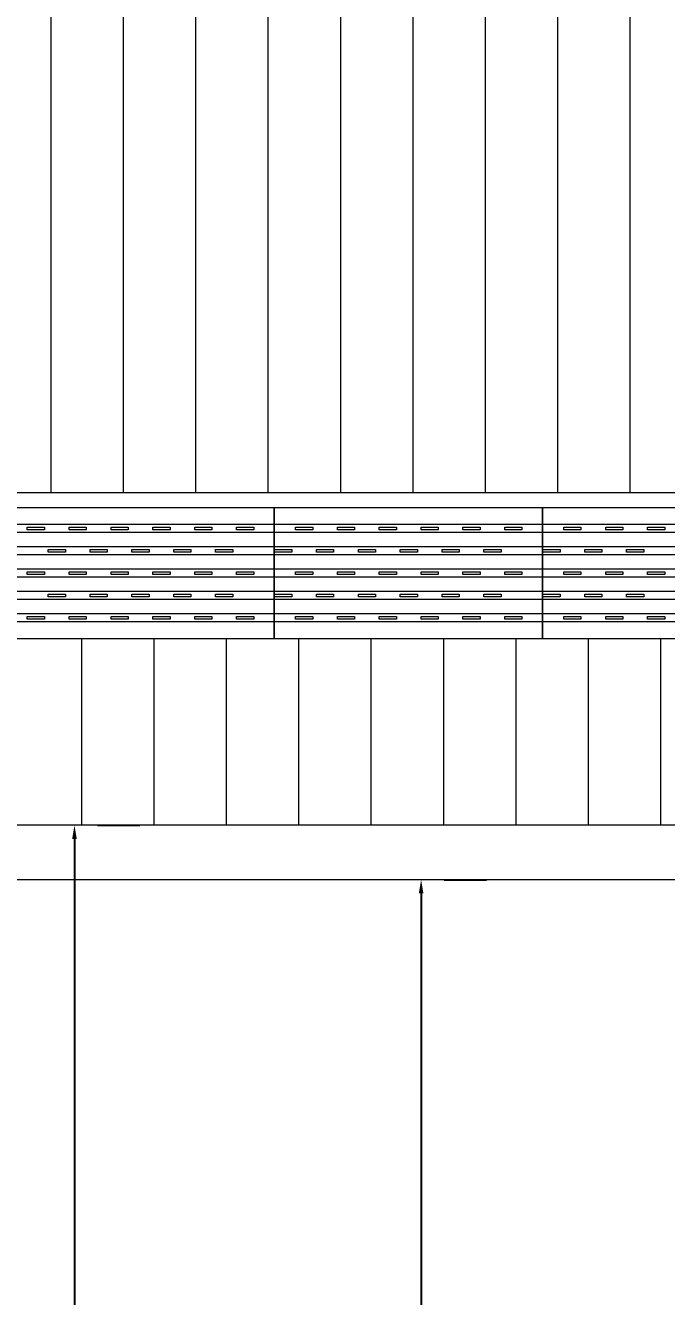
# Model space of a CAD drawing. Header units: inches. Extents: x 437 to 8681, y 26 to 3302.
# Drawn here: x 1480.5 to 1527.6, y 1132.3 to 1225.6 of the extents above; entities that cross this region are included whole.
import ezdxf

# ---------------------------------------------------------------- set-up
doc = ezdxf.new("R2010")
doc.units = ezdxf.units.IN
doc.header["$MEASUREMENT"] = 0
doc.layers.add('DIMENSION', color=1, linetype='Continuous')
doc.layers.add('PLANTA BLANCA', color=7, linetype='Continuous', lineweight=0)
doc.layers.add('TEXTURE', color=8, linetype='Continuous', lineweight=0)
doc.styles.add('ROMANS', font='romans.shx')
doc.dimstyles.new('SMALLER DIM', dxfattribs={"dimscale": 64, "dimtxt": 0.09375, "dimasz": 0.015625, "dimexe": 0.075, "dimexo": 0.02625, "dimgap": 0.0375, "dimtad": 0, "dimtih": 1, "dimtoh": 1, "dimdec": 4, "dimzin": 3, "dimdsep": 46, "dimlunit": 4, "dimtxsty": 'ROMANS', "dimcen": 0.0375, "dimclrd": 256, "dimclre": 256, "dimclrt": 7, "dimadec": 0, "dimazin": 0, "dimtfac": 0.75, "dimtdec": 4, "dimtmove": 0, "dimatfit": 3, "dimfxl": 1, "dimfrac": 1, "dimtolj": 1, "dimtzin": 0, "dimlwd": -1, "dimlwe": -1, "dimarcsym": 1})

# ---------------------------------------------------------------- blocks, each defined once
blk = doc.blocks.new('*D38')
at = {"layer": 'DIMENSION', "transparency": 16777216}
for p, q in [((1485.819, 1166.867), (1488.939, 1166.867)), ((1484.139, 1165.867), (1484.139, 1006.617)), ((1484.139, 791.867), (1484.139, 994.674)), ((1485.819, 790.867), (1488.939, 790.867))]:
    blk.add_line(p, q, dxfattribs=at)
for points in [[(1483.972, 1165.867), (1484.306, 1165.867), (1484.139, 1166.867)], [(1483.972, 791.867), (1484.306, 791.867), (1484.139, 790.867)]]:
    blk.add_solid(points, dxfattribs=at)
at = {"layer": 'DIMENSION', "color": 7, "transparency": 16777216, "insert": (1484.139, 1000.646), "char_height": 6, "attachment_point": 5, "style": 'ROMANS'}
blk.add_mtext('\\A1;31\'-4"', dxfattribs=at)
blk = doc.blocks.new('*D39')
at = {"layer": 'DIMENSION', "transparency": 16777216}
for p, q in [((1511.258, 1162.867), (1514.378, 1162.867)), ((1509.578, 1161.867), (1509.578, 984.838)), ((1509.578, 795.867), (1509.578, 972.895)), ((1511.258, 794.867), (1514.378, 794.867))]:
    blk.add_line(p, q, dxfattribs=at)
for points in [[(1509.411, 1161.867), (1509.745, 1161.867), (1509.578, 1162.867)], [(1509.411, 795.867), (1509.745, 795.867), (1509.578, 794.867)]]:
    blk.add_solid(points, dxfattribs=at)
at = {"layer": 'DIMENSION', "color": 7, "transparency": 16777216, "insert": (1509.578, 978.867), "char_height": 6, "attachment_point": 5, "style": 'ROMANS'}
blk.add_mtext('\\A1;30\'-8"', dxfattribs=at)

msp = doc.modelspace()

# ---------------------------------------------------------------- hatches: boundary and pattern name
at = {"layer": 'TEXTURE', "linetype": 'Continuous'}
h = msp.add_hatch(dxfattribs=at)
h.set_pattern_fill('ANSI31', color=9, scale=42.5, angle=225)
h.set_pattern_definition([(270, (-3559.14, -96.3204), (5.3125, -9e-16), [])])
h.paths.add_polyline_path([(1435.237, 1191.3018), (1435.237, 650.2838), (1363.22944, 650.2838), (1363.22944, 1307.86683), (1821.50336, 1307.86683), (1821.50336, 1168.15326), (1945.22944, 1168.15326), (1945.22944, 1084.7125), (1808.37898, 1084.688), (1808.37898, 650.2838), (1736.14625, 650.2838), (1736.12206, 1191.3018)])
h.paths.add_polyline_path([(1059.22944, 925.86683), (1363.22944, 925.86683), (1363.22944, 853.86683), (1059.22944, 853.86683)])
h = msp.add_hatch(dxfattribs=at)
h.set_pattern_fill('ANSI31', color=9, scale=42.5, angle=225)
h.set_pattern_definition([(270, (-8710.0197, -3326.6847), (5.3125, -9e-16), [])])
h.paths.add_polyline_path([(1445.99449, 781.1818), (1711.67953, 781.1818), (1711.67953, 790.86683), (1445.99449, 790.86683)])
h.paths.add_polyline_path([(1459.67953, 790.86683), (1445.99449, 790.86683), (1445.99449, 1180.55187), (1459.67953, 1180.55187)])
h.paths.add_polyline_path([(1711.67953, 1180.55187), (1725.36457, 1180.55187), (1725.36457, 781.1818), (1711.67953, 781.1818)])
h.paths.add_polyline_path([(1459.67953, 1180.55187), (1711.67953, 1180.55187), (1711.67953, 1166.86683), (1459.67953, 1166.86683)])

# ---------------------------------------------------------------- linework, layer by layer
at = {"layer": 'PLANTA BLANCA', "lineweight": 0}
for p, q in [((1435.237, 1191.3018), (1736.12206, 1191.3018)), ((1479.10473, 1190.19754), (1498.78976, 1190.19754)), ((1498.78976, 1190.19754), (1498.78976, 1188.94557)), ((1498.78976, 1188.94557), (1498.78976, 1190.19754)), ((1498.78976, 1190.19754), (1518.4748, 1190.19754)), ((1518.4748, 1188.94557), (1518.4748, 1190.19754)), ((1518.4748, 1190.19754), (1538.15984, 1190.19754)), ((1518.4748, 1190.19754), (1518.4748, 1188.94557)), ((1498.78976, 1188.94557), (1479.10473, 1188.94557)), ((1498.78976, 1188.35502), (1479.10473, 1188.35502)), ((1480.67953, 1188.55187), (1480.67953, 1188.74872)), ((1480.67953, 1188.74872), (1481.93937, 1188.74872)), ((1481.93937, 1188.55187), (1480.67953, 1188.55187)), ((1481.93937, 1188.74872), (1481.93937, 1188.55187)), ((1483.75039, 1188.55187), (1483.75039, 1188.74872)), ((1483.75039, 1188.74872), (1485.01024, 1188.74872)), ((1485.01024, 1188.55187), (1483.75039, 1188.55187)), ((1485.01024, 1188.74872), (1485.01024, 1188.55187)), ((1486.82126, 1188.55187), (1486.82126, 1188.74872)), ((1486.82126, 1188.74872), (1488.0811, 1188.74872)), ((1488.0811, 1188.55187), (1486.82126, 1188.55187)), ((1488.0811, 1188.74872), (1488.0811, 1188.55187)), ((1489.89213, 1188.55187), (1489.89213, 1188.74872)), ((1489.89213, 1188.74872), (1491.15197, 1188.74872)), ((1491.15197, 1188.55187), (1489.89213, 1188.55187)), ((1491.15197, 1188.74872), (1491.15197, 1188.55187)), ((1492.96299, 1188.55187), (1492.96299, 1188.74872)), ((1492.96299, 1188.74872), (1494.22284, 1188.74872)), ((1494.22284, 1188.55187), (1492.96299, 1188.55187)), ((1494.22284, 1188.74872), (1494.22284, 1188.55187)), ((1496.03386, 1188.55187), (1496.03386, 1188.74872)), ((1496.03386, 1188.74872), (1497.2937, 1188.74872)), ((1497.2937, 1188.55187), (1496.03386, 1188.55187)), ((1497.2937, 1188.74872), (1497.2937, 1188.55187)), ((1498.78976, 1188.94557), (1498.78976, 1188.35502)), ((1498.78976, 1188.35502), (1498.78976, 1188.94557)), ((1518.4748, 1188.94557), (1498.78976, 1188.94557)), ((1498.78976, 1188.35502), (1498.78976, 1187.30778)), ((1498.78976, 1187.30778), (1498.78976, 1188.35502)), ((1518.4748, 1188.35502), (1498.78976, 1188.35502)), ((1500.36457, 1188.55187), (1500.36457, 1188.74872)), ((1500.36457, 1188.74872), (1501.62441, 1188.74872)), ((1501.62441, 1188.55187), (1500.36457, 1188.55187)), ((1501.62441, 1188.74872), (1501.62441, 1188.55187)), ((1503.43543, 1188.55187), (1503.43543, 1188.74872)), ((1503.43543, 1188.74872), (1504.69528, 1188.74872)), ((1504.69528, 1188.55187), (1503.43543, 1188.55187)), ((1504.69528, 1188.74872), (1504.69528, 1188.55187)), ((1506.5063, 1188.55187), (1506.5063, 1188.74872)), ((1506.5063, 1188.74872), (1507.76614, 1188.74872)), ((1507.76614, 1188.55187), (1506.5063, 1188.55187)), ((1507.76614, 1188.74872), (1507.76614, 1188.55187)), ((1509.57717, 1188.55187), (1509.57717, 1188.74872)), ((1509.57717, 1188.74872), (1510.83701, 1188.74872)), ((1510.83701, 1188.55187), (1509.57717, 1188.55187)), ((1510.83701, 1188.74872), (1510.83701, 1188.55187)), ((1512.64803, 1188.55187), (1512.64803, 1188.74872)), ((1512.64803, 1188.74872), (1513.90788, 1188.74872)), ((1513.90788, 1188.55187), (1512.64803, 1188.55187)), ((1513.90788, 1188.74872), (1513.90788, 1188.55187)), ((1515.7189, 1188.55187), (1515.7189, 1188.74872)), ((1515.7189, 1188.74872), (1516.97874, 1188.74872)), ((1516.97874, 1188.55187), (1515.7189, 1188.55187)), ((1516.97874, 1188.74872), (1516.97874, 1188.55187)), ((1518.4748, 1188.35502), (1518.4748, 1188.94557)), ((1538.15984, 1188.94557), (1518.4748, 1188.94557)), ((1518.4748, 1188.94557), (1518.4748, 1188.35502)), ((1518.4748, 1187.30778), (1518.4748, 1188.35502)), ((1538.15984, 1188.35502), (1518.4748, 1188.35502)), ((1518.4748, 1188.35502), (1518.4748, 1187.30778)), ((1520.04961, 1188.55187), (1520.04961, 1188.74872)), ((1520.04961, 1188.74872), (1521.30945, 1188.74872)), ((1521.30945, 1188.55187), (1520.04961, 1188.55187)), ((1521.30945, 1188.74872), (1521.30945, 1188.55187)), ((1523.12047, 1188.55187), (1523.12047, 1188.74872)), ((1523.12047, 1188.74872), (1524.38032, 1188.74872)), ((1524.38032, 1188.55187), (1523.12047, 1188.55187)), ((1524.38032, 1188.74872), (1524.38032, 1188.55187)), ((1526.19134, 1188.55187), (1526.19134, 1188.74872)), ((1526.19134, 1188.74872), (1527.45118, 1188.74872)), ((1527.45118, 1188.55187), (1526.19134, 1188.55187)), ((1527.45118, 1188.74872), (1527.45118, 1188.55187)), ((1498.78976, 1187.30778), (1479.10473, 1187.30778)), ((1498.78976, 1186.71723), (1479.10473, 1186.71723)), ((1482.21496, 1186.91408), (1482.21496, 1187.11093)), ((1482.21496, 1187.11093), (1483.4748, 1187.11093)), ((1483.4748, 1186.91408), (1482.21496, 1186.91408)), ((1483.4748, 1187.11093), (1483.4748, 1186.91408)), ((1485.28583, 1186.91408), (1485.28583, 1187.11093)), ((1485.28583, 1187.11093), (1486.54567, 1187.11093)), ((1486.54567, 1186.91408), (1485.28583, 1186.91408)), ((1486.54567, 1187.11093), (1486.54567, 1186.91408)), ((1488.35669, 1186.91408), (1488.35669, 1187.11093)), ((1488.35669, 1187.11093), (1489.61654, 1187.11093)), ((1489.61654, 1186.91408), (1488.35669, 1186.91408)), ((1489.61654, 1187.11093), (1489.61654, 1186.91408)), ((1491.42756, 1186.91408), (1491.42756, 1187.11093)), ((1491.42756, 1187.11093), (1492.6874, 1187.11093)), ((1492.6874, 1186.91408), (1491.42756, 1186.91408)), ((1492.6874, 1187.11093), (1492.6874, 1186.91408)), ((1494.49843, 1186.91408), (1494.49843, 1187.11093)), ((1494.49843, 1187.11093), (1495.75827, 1187.11093)), ((1495.75827, 1186.91408), (1494.49843, 1186.91408)), ((1495.75827, 1187.11093), (1495.75827, 1186.91408)), ((1498.78976, 1187.30778), (1498.78976, 1186.71723)), ((1498.78976, 1186.71723), (1498.78976, 1187.30778)), ((1518.4748, 1187.30778), (1498.78976, 1187.30778)), ((1498.78976, 1186.71723), (1498.78976, 1185.66998)), ((1498.78976, 1185.66998), (1498.78976, 1186.71723)), ((1518.4748, 1186.71723), (1498.78976, 1186.71723)), ((1498.82913, 1186.91408), (1498.82913, 1187.11093)), ((1498.82913, 1187.11093), (1500.08898, 1187.11093)), ((1500.08898, 1186.91408), (1498.82913, 1186.91408)), ((1500.08898, 1187.11093), (1500.08898, 1186.91408)), ((1501.9, 1186.91408), (1501.9, 1187.11093)), ((1501.9, 1187.11093), (1503.15984, 1187.11093)), ((1503.15984, 1186.91408), (1501.9, 1186.91408)), ((1503.15984, 1187.11093), (1503.15984, 1186.91408)), ((1504.97087, 1186.91408), (1504.97087, 1187.11093)), ((1504.97087, 1187.11093), (1506.23071, 1187.11093)), ((1506.23071, 1186.91408), (1504.97087, 1186.91408)), ((1506.23071, 1187.11093), (1506.23071, 1186.91408)), ((1508.04173, 1186.91408), (1508.04173, 1187.11093)), ((1508.04173, 1187.11093), (1509.30158, 1187.11093)), ((1509.30158, 1186.91408), (1508.04173, 1186.91408)), ((1509.30158, 1187.11093), (1509.30158, 1186.91408)), ((1511.1126, 1186.91408), (1511.1126, 1187.11093)), ((1511.1126, 1187.11093), (1512.37244, 1187.11093)), ((1512.37244, 1186.91408), (1511.1126, 1186.91408)), ((1512.37244, 1187.11093), (1512.37244, 1186.91408)), ((1514.18347, 1186.91408), (1514.18347, 1187.11093)), ((1514.18347, 1187.11093), (1515.44331, 1187.11093)), ((1515.44331, 1186.91408), (1514.18347, 1186.91408)), ((1515.44331, 1187.11093), (1515.44331, 1186.91408)), ((1518.4748, 1186.71723), (1518.4748, 1187.30778)), ((1538.15984, 1187.30778), (1518.4748, 1187.30778)), ((1518.4748, 1187.30778), (1518.4748, 1186.71723)), ((1518.4748, 1185.66998), (1518.4748, 1186.71723)), ((1538.15984, 1186.71723), (1518.4748, 1186.71723)), ((1518.4748, 1186.71723), (1518.4748, 1185.66998)), ((1518.51417, 1186.91408), (1518.51417, 1187.11093)), ((1518.51417, 1187.11093), (1519.77402, 1187.11093)), ((1519.77402, 1186.91408), (1518.51417, 1186.91408)), ((1519.77402, 1187.11093), (1519.77402, 1186.91408)), ((1521.58504, 1186.91408), (1521.58504, 1187.11093)), ((1521.58504, 1187.11093), (1522.84488, 1187.11093)), ((1522.84488, 1186.91408), (1521.58504, 1186.91408)), ((1522.84488, 1187.11093), (1522.84488, 1186.91408)), ((1524.65591, 1186.91408), (1524.65591, 1187.11093)), ((1524.65591, 1187.11093), (1525.91575, 1187.11093)), ((1525.91575, 1186.91408), (1524.65591, 1186.91408)), ((1525.91575, 1187.11093), (1525.91575, 1186.91408)), ((1498.78976, 1185.66998), (1479.10473, 1185.66998)), ((1480.67953, 1185.27628), (1480.67953, 1185.47313)), ((1480.67953, 1185.47313), (1481.93937, 1185.47313)), ((1481.93937, 1185.47313), (1481.93937, 1185.27628)), ((1483.75039, 1185.27628), (1483.75039, 1185.47313)), ((1483.75039, 1185.47313), (1485.01024, 1185.47313)), ((1485.01024, 1185.47313), (1485.01024, 1185.27628)), ((1486.82126, 1185.27628), (1486.82126, 1185.47313)), ((1486.82126, 1185.47313), (1488.0811, 1185.47313)), ((1488.0811, 1185.47313), (1488.0811, 1185.27628)), ((1489.89213, 1185.27628), (1489.89213, 1185.47313)), ((1489.89213, 1185.47313), (1491.15197, 1185.47313)), ((1491.15197, 1185.47313), (1491.15197, 1185.27628)), ((1492.96299, 1185.27628), (1492.96299, 1185.47313)), ((1492.96299, 1185.47313), (1494.22284, 1185.47313)), ((1494.22284, 1185.47313), (1494.22284, 1185.27628)), ((1496.03386, 1185.27628), (1496.03386, 1185.47313)), ((1496.03386, 1185.47313), (1497.2937, 1185.47313)), ((1497.2937, 1185.47313), (1497.2937, 1185.27628)), ((1498.78976, 1185.66998), (1498.78976, 1185.07943)), ((1498.78976, 1185.07943), (1498.78976, 1185.66998)), ((1518.4748, 1185.66998), (1498.78976, 1185.66998)), ((1500.36457, 1185.27628), (1500.36457, 1185.47313)), ((1500.36457, 1185.47313), (1501.62441, 1185.47313)), ((1501.62441, 1185.47313), (1501.62441, 1185.27628)), ((1503.43543, 1185.27628), (1503.43543, 1185.47313)), ((1503.43543, 1185.47313), (1504.69528, 1185.47313)), ((1504.69528, 1185.47313), (1504.69528, 1185.27628)), ((1506.5063, 1185.27628), (1506.5063, 1185.47313)), ((1506.5063, 1185.47313), (1507.76614, 1185.47313)), ((1507.76614, 1185.47313), (1507.76614, 1185.27628)), ((1509.57717, 1185.27628), (1509.57717, 1185.47313)), ((1509.57717, 1185.47313), (1510.83701, 1185.47313)), ((1510.83701, 1185.47313), (1510.83701, 1185.27628)), ((1512.64803, 1185.27628), (1512.64803, 1185.47313)), ((1512.64803, 1185.47313), (1513.90788, 1185.47313)), ((1513.90788, 1185.47313), (1513.90788, 1185.27628)), ((1515.7189, 1185.27628), (1515.7189, 1185.47313)), ((1515.7189, 1185.47313), (1516.97874, 1185.47313)), ((1516.97874, 1185.47313), (1516.97874, 1185.27628)), ((1518.4748, 1185.07943), (1518.4748, 1185.66998)), ((1538.15984, 1185.66998), (1518.4748, 1185.66998)), ((1518.4748, 1185.66998), (1518.4748, 1185.07943)), ((1520.04961, 1185.27628), (1520.04961, 1185.47313)), ((1520.04961, 1185.47313), (1521.30945, 1185.47313)), ((1521.30945, 1185.47313), (1521.30945, 1185.27628)), ((1523.12047, 1185.27628), (1523.12047, 1185.47313)), ((1523.12047, 1185.47313), (1524.38032, 1185.47313)), ((1524.38032, 1185.47313), (1524.38032, 1185.27628)), ((1526.19134, 1185.27628), (1526.19134, 1185.47313)), ((1526.19134, 1185.47313), (1527.45118, 1185.47313)), ((1527.45118, 1185.47313), (1527.45118, 1185.27628)), ((1498.78976, 1185.07943), (1479.10473, 1185.07943)), ((1481.93937, 1185.27628), (1480.67953, 1185.27628)), ((1485.01024, 1185.27628), (1483.75039, 1185.27628)), ((1488.0811, 1185.27628), (1486.82126, 1185.27628)), ((1491.15197, 1185.27628), (1489.89213, 1185.27628)), ((1494.22284, 1185.27628), (1492.96299, 1185.27628)), ((1497.2937, 1185.27628), (1496.03386, 1185.27628)), ((1498.78976, 1185.07943), (1498.78976, 1184.03219)), ((1498.78976, 1184.03219), (1498.78976, 1185.07943)), ((1518.4748, 1185.07943), (1498.78976, 1185.07943)), ((1501.62441, 1185.27628), (1500.36457, 1185.27628)), ((1504.69528, 1185.27628), (1503.43543, 1185.27628)), ((1507.76614, 1185.27628), (1506.5063, 1185.27628)), ((1510.83701, 1185.27628), (1509.57717, 1185.27628)), ((1513.90788, 1185.27628), (1512.64803, 1185.27628)), ((1516.97874, 1185.27628), (1515.7189, 1185.27628)), ((1518.4748, 1184.03219), (1518.4748, 1185.07943)), ((1538.15984, 1185.07943), (1518.4748, 1185.07943)), ((1518.4748, 1185.07943), (1518.4748, 1184.03219)), ((1521.30945, 1185.27628), (1520.04961, 1185.27628)), ((1524.38032, 1185.27628), (1523.12047, 1185.27628)), ((1527.45118, 1185.27628), (1526.19134, 1185.27628)), ((1498.78976, 1184.03219), (1479.10473, 1184.03219)), ((1482.21496, 1183.63849), (1482.21496, 1183.83534)), ((1482.21496, 1183.83534), (1483.4748, 1183.83534)), ((1483.4748, 1183.63849), (1482.21496, 1183.63849)), ((1483.4748, 1183.83534), (1483.4748, 1183.63849)), ((1485.28583, 1183.63849), (1485.28583, 1183.83534)), ((1485.28583, 1183.83534), (1486.54567, 1183.83534)), ((1486.54567, 1183.63849), (1485.28583, 1183.63849)), ((1486.54567, 1183.83534), (1486.54567, 1183.63849)), ((1488.35669, 1183.63849), (1488.35669, 1183.83534)), ((1488.35669, 1183.83534), (1489.61654, 1183.83534)), ((1489.61654, 1183.63849), (1488.35669, 1183.63849)), ((1489.61654, 1183.83534), (1489.61654, 1183.63849)), ((1491.42756, 1183.63849), (1491.42756, 1183.83534)), ((1491.42756, 1183.83534), (1492.6874, 1183.83534)), ((1492.6874, 1183.63849), (1491.42756, 1183.63849)), ((1492.6874, 1183.83534), (1492.6874, 1183.63849)), ((1494.49843, 1183.63849), (1494.49843, 1183.83534)), ((1494.49843, 1183.83534), (1495.75827, 1183.83534)), ((1495.75827, 1183.63849), (1494.49843, 1183.63849)), ((1495.75827, 1183.83534), (1495.75827, 1183.63849)), ((1498.78976, 1184.03219), (1498.78976, 1183.44164)), ((1498.78976, 1183.44164), (1498.78976, 1184.03219)), ((1518.4748, 1184.03219), (1498.78976, 1184.03219)), ((1498.82913, 1183.63849), (1498.82913, 1183.83534)), ((1498.82913, 1183.83534), (1500.08898, 1183.83534)), ((1500.08898, 1183.63849), (1498.82913, 1183.63849)), ((1500.08898, 1183.83534), (1500.08898, 1183.63849)), ((1501.9, 1183.63849), (1501.9, 1183.83534)), ((1501.9, 1183.83534), (1503.15984, 1183.83534)), ((1503.15984, 1183.63849), (1501.9, 1183.63849)), ((1503.15984, 1183.83534), (1503.15984, 1183.63849)), ((1504.97087, 1183.63849), (1504.97087, 1183.83534)), ((1504.97087, 1183.83534), (1506.23071, 1183.83534)), ((1506.23071, 1183.63849), (1504.97087, 1183.63849)), ((1506.23071, 1183.83534), (1506.23071, 1183.63849)), ((1508.04173, 1183.63849), (1508.04173, 1183.83534)), ((1508.04173, 1183.83534), (1509.30158, 1183.83534)), ((1509.30158, 1183.63849), (1508.04173, 1183.63849)), ((1509.30158, 1183.83534), (1509.30158, 1183.63849)), ((1511.1126, 1183.63849), (1511.1126, 1183.83534)), ((1511.1126, 1183.83534), (1512.37244, 1183.83534)), ((1512.37244, 1183.63849), (1511.1126, 1183.63849)), ((1512.37244, 1183.83534), (1512.37244, 1183.63849)), ((1514.18347, 1183.63849), (1514.18347, 1183.83534)), ((1514.18347, 1183.83534), (1515.44331, 1183.83534)), ((1515.44331, 1183.63849), (1514.18347, 1183.63849)), ((1515.44331, 1183.83534), (1515.44331, 1183.63849)), ((1518.4748, 1183.44164), (1518.4748, 1184.03219)), ((1538.15984, 1184.03219), (1518.4748, 1184.03219)), ((1518.4748, 1184.03219), (1518.4748, 1183.44164)), ((1518.51417, 1183.63849), (1518.51417, 1183.83534)), ((1518.51417, 1183.83534), (1519.77402, 1183.83534)), ((1519.77402, 1183.63849), (1518.51417, 1183.63849)), ((1519.77402, 1183.83534), (1519.77402, 1183.63849)), ((1521.58504, 1183.63849), (1521.58504, 1183.83534)), ((1521.58504, 1183.83534), (1522.84488, 1183.83534)), ((1522.84488, 1183.63849), (1521.58504, 1183.63849)), ((1522.84488, 1183.83534), (1522.84488, 1183.63849)), ((1524.65591, 1183.63849), (1524.65591, 1183.83534)), ((1524.65591, 1183.83534), (1525.91575, 1183.83534)), ((1525.91575, 1183.63849), (1524.65591, 1183.63849)), ((1525.91575, 1183.83534), (1525.91575, 1183.63849)), ((1498.78976, 1183.44164), (1479.10473, 1183.44164)), ((1498.78976, 1183.44164), (1498.78976, 1182.39439)), ((1498.78976, 1182.39439), (1498.78976, 1183.44164)), ((1518.4748, 1183.44164), (1498.78976, 1183.44164)), ((1518.4748, 1182.39439), (1518.4748, 1183.44164)), ((1538.15984, 1183.44164), (1518.4748, 1183.44164)), ((1518.4748, 1183.44164), (1518.4748, 1182.39439)), ((1498.78976, 1182.39439), (1479.10473, 1182.39439)), ((1498.78976, 1181.80384), (1479.10473, 1181.80384)), ((1480.67953, 1182.00069), (1480.67953, 1182.19754)), ((1480.67953, 1182.19754), (1481.93937, 1182.19754)), ((1481.93937, 1182.00069), (1480.67953, 1182.00069)), ((1481.93937, 1182.19754), (1481.93937, 1182.00069)), ((1483.75039, 1182.00069), (1483.75039, 1182.19754)), ((1483.75039, 1182.19754), (1485.01024, 1182.19754)), ((1485.01024, 1182.00069), (1483.75039, 1182.00069)), ((1485.01024, 1182.19754), (1485.01024, 1182.00069)), ((1486.82126, 1182.00069), (1486.82126, 1182.19754)), ((1486.82126, 1182.19754), (1488.0811, 1182.19754)), ((1488.0811, 1182.00069), (1486.82126, 1182.00069)), ((1488.0811, 1182.19754), (1488.0811, 1182.00069)), ((1489.89213, 1182.00069), (1489.89213, 1182.19754)), ((1489.89213, 1182.19754), (1491.15197, 1182.19754)), ((1491.15197, 1182.00069), (1489.89213, 1182.00069)), ((1491.15197, 1182.19754), (1491.15197, 1182.00069)), ((1492.96299, 1182.00069), (1492.96299, 1182.19754)), ((1492.96299, 1182.19754), (1494.22284, 1182.19754)), ((1494.22284, 1182.00069), (1492.96299, 1182.00069)), ((1494.22284, 1182.19754), (1494.22284, 1182.00069)), ((1496.03386, 1182.00069), (1496.03386, 1182.19754)), ((1496.03386, 1182.19754), (1497.2937, 1182.19754)), ((1497.2937, 1182.00069), (1496.03386, 1182.00069)), ((1497.2937, 1182.19754), (1497.2937, 1182.00069)), ((1498.78976, 1182.39439), (1498.78976, 1181.80384)), ((1498.78976, 1181.80384), (1498.78976, 1182.39439)), ((1518.4748, 1182.39439), (1498.78976, 1182.39439)), ((1498.78976, 1181.80384), (1498.78976, 1180.55187)), ((1498.78976, 1180.55187), (1498.78976, 1181.80384)), ((1518.4748, 1181.80384), (1498.78976, 1181.80384)), ((1500.36457, 1182.00069), (1500.36457, 1182.19754)), ((1500.36457, 1182.19754), (1501.62441, 1182.19754)), ((1501.62441, 1182.00069), (1500.36457, 1182.00069)), ((1501.62441, 1182.19754), (1501.62441, 1182.00069)), ((1503.43543, 1182.00069), (1503.43543, 1182.19754)), ((1503.43543, 1182.19754), (1504.69528, 1182.19754)), ((1504.69528, 1182.00069), (1503.43543, 1182.00069)), ((1504.69528, 1182.19754), (1504.69528, 1182.00069)), ((1506.5063, 1182.00069), (1506.5063, 1182.19754)), ((1506.5063, 1182.19754), (1507.76614, 1182.19754)), ((1507.76614, 1182.00069), (1506.5063, 1182.00069)), ((1507.76614, 1182.19754), (1507.76614, 1182.00069)), ((1509.57717, 1182.00069), (1509.57717, 1182.19754)), ((1509.57717, 1182.19754), (1510.83701, 1182.19754)), ((1510.83701, 1182.00069), (1509.57717, 1182.00069)), ((1510.83701, 1182.19754), (1510.83701, 1182.00069)), ((1512.64803, 1182.00069), (1512.64803, 1182.19754)), ((1512.64803, 1182.19754), (1513.90788, 1182.19754)), ((1513.90788, 1182.00069), (1512.64803, 1182.00069)), ((1513.90788, 1182.19754), (1513.90788, 1182.00069)), ((1515.7189, 1182.00069), (1515.7189, 1182.19754)), ((1515.7189, 1182.19754), (1516.97874, 1182.19754)), ((1516.97874, 1182.00069), (1515.7189, 1182.00069)), ((1516.97874, 1182.19754), (1516.97874, 1182.00069)), ((1518.4748, 1181.80384), (1518.4748, 1182.39439)), ((1538.15984, 1182.39439), (1518.4748, 1182.39439)), ((1518.4748, 1182.39439), (1518.4748, 1181.80384)), ((1518.4748, 1180.55187), (1518.4748, 1181.80384)), ((1538.15984, 1181.80384), (1518.4748, 1181.80384)), ((1518.4748, 1181.80384), (1518.4748, 1180.55187)), ((1520.04961, 1182.00069), (1520.04961, 1182.19754)), ((1520.04961, 1182.19754), (1521.30945, 1182.19754)), ((1521.30945, 1182.00069), (1520.04961, 1182.00069)), ((1521.30945, 1182.19754), (1521.30945, 1182.00069)), ((1523.12047, 1182.00069), (1523.12047, 1182.19754)), ((1523.12047, 1182.19754), (1524.38032, 1182.19754)), ((1524.38032, 1182.00069), (1523.12047, 1182.00069)), ((1524.38032, 1182.19754), (1524.38032, 1182.00069)), ((1526.19134, 1182.00069), (1526.19134, 1182.19754)), ((1526.19134, 1182.19754), (1527.45118, 1182.19754)), ((1527.45118, 1182.00069), (1526.19134, 1182.00069)), ((1527.45118, 1182.19754), (1527.45118, 1182.00069)), ((1498.78976, 1180.55187), (1479.10473, 1180.55187)), ((1518.4748, 1180.55187), (1498.78976, 1180.55187)), ((1538.15984, 1180.55187), (1518.4748, 1180.55187)), ((1711.67953, 1166.86683), (1459.67953, 1166.86683)), ((1707.67953, 1162.86683), (1463.67953, 1162.86683))]:
    msp.add_line(p, q, dxfattribs=at)

# ---------------------------------------------------------------- dimensions: what is measured, and where the dimension line sits
at = {"layer": 'DIMENSION'}
dim = msp.add_linear_dim(base=(1484.13885, 790.86683), p1=(1484.13885, 1166.86683), p2=(1484.13885, 790.86683), angle=90, dimstyle='SMALLER DIM', dxfattribs=at)
dim.commit()
dim.dimension.update_dxf_attribs({"geometry": '*D38', "text_midpoint": (1484.13885, 1000.6459), "dimtype": 160})
dim = msp.add_linear_dim(base=(1509.57808, 794.86683), p1=(1509.57808, 1162.86683), p2=(1509.57808, 794.86683), angle=90, dimstyle='SMALLER DIM', dxfattribs=at)
dim.commit()
dim.dimension.update_dxf_attribs({"geometry": '*D39', "text_midpoint": (1509.57808, 978.86683)})

doc.saveas('drawing.dxf')
